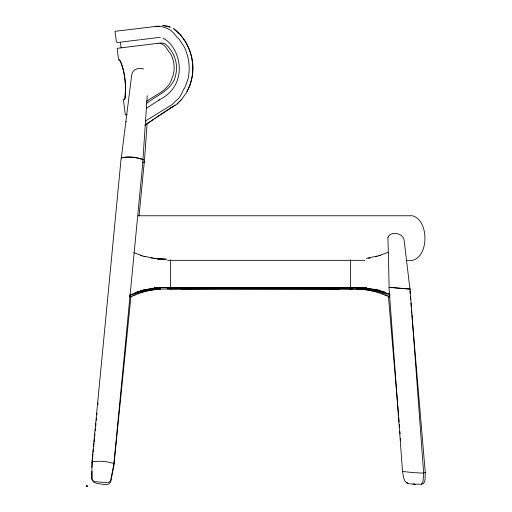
<?xml version="1.0" encoding="UTF-8"?>
<svg xmlns="http://www.w3.org/2000/svg" width="512" height="512" viewBox="0 0 512 512"><rect width="100%" height="100%" fill="white"/><g stroke="black" fill="none" stroke-linecap="round" stroke-linejoin="round"><path stroke-width="0.77" d="M170.515 259.84L170.496 287.674L350.47 287.712L350.49 259.878M87.29 486.394L86.739 486.381L86.778 485.382L86.72 485.907L87.29 486.17M87.162 486.029L87.072 486.208M86.854 486.227L86.739 486.016M91.91 471.309L91.898 479.386L93.619 482.131L97.306 483.565L105.53 484.634L108.269 484.301L110.637 482.163L113.83 465.843L130.95 296.371M91.974 467.354L92.928 453.862M87.078 486.08L87.085 486.304M411.891 314.854L425.312 472.858C424.538 476.371 426.611 482.803 421.92 484.326M147.226 95.725L142.918 159.878L142.918 159.494C136.186 157.286 127.936 156.051 121.158 157.984L91.962 462.086L91.904 478.758L92.781 480.454L94.598 481.766M147.187 122.829L144.39 161.651L144.006 162.214L142.771 162.394M387.955 237.626L389.133 287.373L410.106 289.101L423.654 473.229L422.989 481.946L421.235 484.09M86.752 486.317L86.758 486.048M121.613 158.4L121.344 157.766C128.378 156.544 136.493 156.909 143.098 159.654L113.901 463.757L110.771 480.198L109.363 482.016L107.68 482.765M93.094 452.269L93.414 449.088M93.651 446.701L93.978 443.514M94.138 441.926L94.458 438.746M94.701 436.358L94.938 433.971M95.264 430.784L95.501 428.397M95.744 426.01L95.987 423.629M96.307 420.442L96.55 418.054M96.87 414.874L97.03 413.28M97.914 404.531L98.074 402.938M139.066 216.013L144.32 161.491M121.344 157.766L131.686 75.066C132.282 69.229 138.874 67.245 143.706 69.005M126.202 121.434L126.17 121.882M190.688 82.374C196.282 65.971 191.366 47.366 180.038 34.605M190.739 82.227L189.715 85.664L186.477 92.653L182.138 98.848L177.146 103.962L159.514 115.322M388.467 236.211C392.422 230.835 403.584 233.581 404.179 240.621L409.939 289.043L388.979 287.315L402.528 471.443C403.584 475.443 403.162 482.746 408.71 483.584M387.936 237.683L388.486 236.16M187.027 91.514C197.92 72.077 192.998 42.509 173.542 28.666L179.251 33.632M350.349 287.667L349.734 288.973L349.734 287.379M360.864 287.59L360.109 289.05L349.53 289.12L352.41 289.024M124.435 99.36L124.966 98.611C126.246 85.734 125.434 71.494 119.603 59.891L118.573 60.019L117.139 48.333L159.923 43.078C161.702 42.867 163.546 43.066 165.165 43.853C173.702 51.008 178.176 62.592 175.974 73.658C173.677 89.562 157.888 94.528 146.842 103.187M142.803 160.019L143.098 159.654M181.702 99.29L177.126 103.968M144.909 125.19L153.35 119.482M146.47 124.211L153.824 119.187M154.163 118.995L155.258 118.202M154.746 118.573L159.123 115.571M156.474 117.357L160.819 114.477M169.722 108.602L161.491 114.048M146.438 101.434C155.955 94.362 169.498 90.214 172.224 77.178L172.685 76.806C175.443 68.838 174.285 59.405 169.677 52.346L169.146 52.096C166.886 48.787 164.518 44.032 160.096 43.43M159.539 99.738C169.44 94.733 176.506 86.496 178.63 75.52C181.472 61.325 174.963 44.237 163.027 38.202M172.41 106.829L170.074 108.358L175.2 105.139M414.157 483.846L413.741 484.122L415.13 484.23M146.509 108.179L159.642 99.674L158.746 100.237M145.37 121.062L172.077 104.621L175.194 101.376C179.398 98.65 181.946 93.664 183.667 89.024L184.186 88.864L185.421 86.272L188.083 78.566A42.31 36.576 83 0 0 184.192 46.906L179.744 40.077L177.926 37.862L177.382 37.83C174.688 33.888 171.251 29.894 166.707 28.141M146.355 124.294L145.235 124.973M92.576 462.304L92.045 462.611L92.262 463.034M113.306 466.15L113.83 465.843L113.619 465.421M144.531 161.907L143.507 162.285M129.914 297.248C139.45 292.608 149.875 289.811 160.454 289.075M129.632 295.27C142.291 289.286 156.493 286.63 170.458 287.629L367.258 288.96L377.318 289.914M388.051 252.352L379.149 255.635L366.387 258.419M127.098 114.573L125.312 114.899L123.418 99.482L124.448 99.354L124.915 98.618L125.549 89.203A19.213 3.482 83 0 0 123.123 69.478L121.293 62.931L119.59 59.891M143.821 289.837L153.197 288.979L160.435 289.069M119.718 42.253L117.274 42.515L116.378 41.811L115.046 31.309L157.517 26.221A34.355 25.818 82.7 0 1 159.744 26.33M140.102 39.75L120.41 42.17L121.107 47.846M141.005 39.642L160.41 37.318M154.995 26.406L156.026 26.31M156.077 26.31L160.378 26.394A24.346 18.317 83 0 1 162.522 26.816L166.202 28.122M358.285 287.456L350.682 287.661L366.618 287.546M363.226 287.482L149.581 289.171M157.562 43.386L158.054 43.373M140.442 255.61L156.109 258.592L166.912 259.174M143.936 256.595L145.44 256.582M379.149 255.635L380.742 255.629M151.027 258.086L152.531 258.08M375.642 256.621L377.242 256.608M153.856 258.605L156.109 258.592M158.202 258.957L159.699 258.944M157.946 258.989L160.205 258.97M158.048 259.174L163.309 259.136M157.894 259.238L165.408 259.181M368.538 258.112L370.138 258.106M154.893 287.514L166.854 287.45M154.88 287.584L160.141 287.552M156.333 287.52L170.458 287.629M154.541 287.878L156.045 287.866M150.963 288.339L152.467 288.326M153.197 288.979L159.578 288.934M354.298 287.482L366.323 287.571M145.978 289.53L156.346 289.453M143.866 289.728L145.37 289.715M143.981 290.029L152.762 289.965M360.646 288.947L363.654 288.922M140.365 290.656L141.869 290.643M360.499 289.005L367.258 288.96M140.416 290.694L149.19 290.637M359.846 289.197L370.362 289.126M356.742 289.03L370.867 289.152M360.346 289.229L374.458 289.504M138.477 291.514L145.658 291.462M361.536 287.603L377.459 289.741M136.902 291.738L138.406 291.731M363.942 289.581L367.52 290.093L377.286 290.022M135.77 292.486L142.15 292.442M367.52 290.093L371.078 290.765L380.979 290.669M371.078 290.765L374.605 291.59L382.874 291.526M133.101 293.619L138.688 293.574M375.866 289.754L382.861 291.77L384.461 291.757M374.605 291.59L378.099 292.57L385.613 292.518M129.683 294.906L135.264 294.861M378.099 292.57L381.562 293.702L389.075 293.651M129.504 296.314L131.898 296.301M381.562 293.702L384.973 294.989L390.234 294.957M384.973 294.989L388.333 296.429L389.837 296.416M138.355 215.763L412.256 215.763C430.835 220.173 429.21 264.986 406.067 260.346M167.59 260.346L365.05 260.346M180.87 287.757L339.955 287.789M181.133 288.915L339.213 289.043M170.611 288.998L349.587 289.12L159.936 287.699M167.187 288.87L170.81 288.998L170.765 287.405M409.619 483.859L414.246 484.038M415.789 484.102L421.197 484.314M413.933 484.416L415.462 484.486M95.219 481.702L106.938 482.598M378.035 290.016L379.462 290.285M409.939 289.043L409.254 288.909L410.106 289.101M423.693 472.416L425.312 472.858M141.946 255.597L133.728 252.602M382.861 291.77L389.683 294.387M423.398 473.133L412.691 472.595L402.528 471.443M408.902 483.827L406.803 482.643M388.333 296.429L389.658 297.062M170.374 287.776L170.765 288.992M160 287.699L160.25 289.069L160.25 287.482M409.869 291.034L410.074 293.414M410.342 296.589L410.611 299.77M410.88 302.944L411.219 306.912M411.418 309.293L411.757 313.267M388.461 296.531L398.579 415.629M398.714 417.216L399.117 421.984M399.322 424.365L399.59 427.539M399.93 431.507L400.128 433.894M400.531 438.656L400.672 440.243M113.606 464.122A10.381 1.44 4.7 0 0 113.44 463.341L108.134 462.029A11.322 1.568 4.7 0 0 99.782 461.248L93.267 461.44A10.381 1.44 4.7 0 0 92.416 462.502M163.738 25.626L162.65 25.6L167.078 26.099L170.253 27.11L163.744 25.626"/></g></svg>
